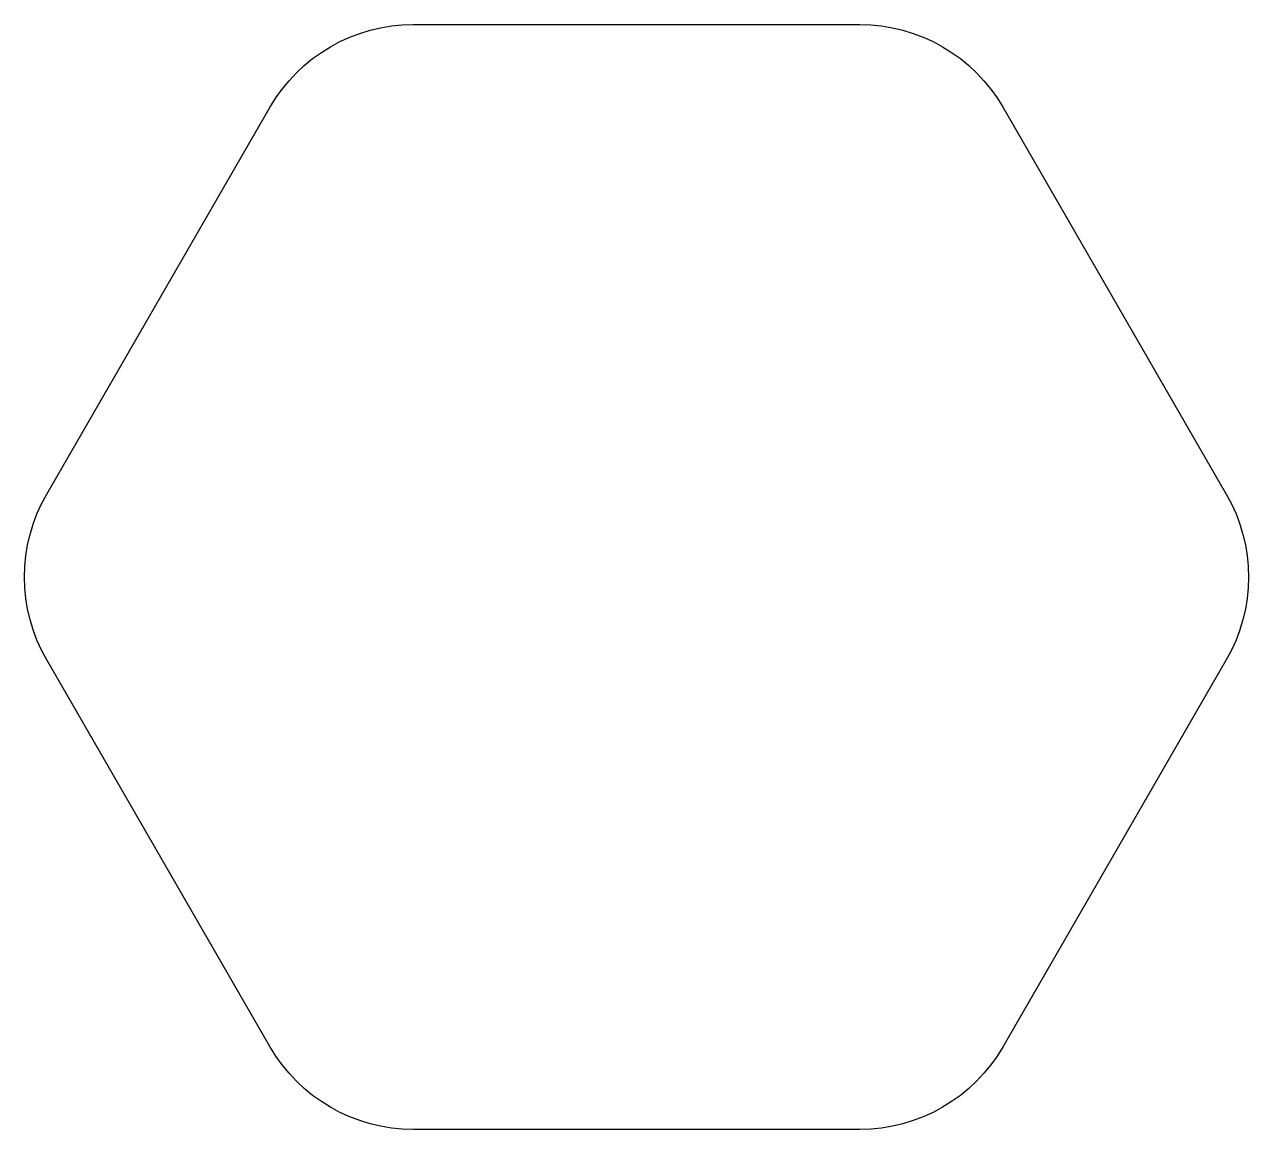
# Model space of a CAD drawing. Header units: millimetres. Extents: x 2.8 to 47.2, y 5 to 45.
import ezdxf

# ---------------------------------------------------------------- set-up
doc = ezdxf.new("R2010")
doc.units = ezdxf.units.MM
doc.layers.get('0').update_dxf_attribs({"linetype": 'CONTINUOUS'})

msp = doc.modelspace()

# ---------------------------------------------------------------- linework, layer by layer
msp.add_lwpolyline([(46.362, 22), (38.279, 8, -0.267949), (33.083, 5), (16.917, 5, -0.267949), (11.721, 8), (3.638, 22, -0.267949), (3.638, 28), (11.721, 42, -0.267949), (16.917, 45), (33.083, 45, -0.267949), (38.279, 42), (46.362, 28, -0.267949)], format="xyb", close=True)

doc.saveas('drawing.dxf')
